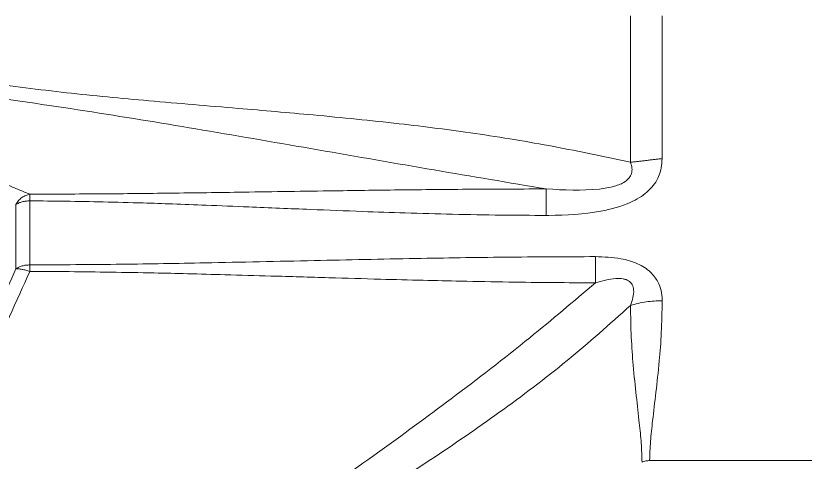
# Model space of a CAD drawing. Extents: x 12.1 to 108.7, y 1 to 80.4.
# Drawn here: x 66.984 to 69.387, y 30.273 to 31.631 of the extents above; entities that cross this region are included whole.
import ezdxf

# ---------------------------------------------------------------- set-up
doc = ezdxf.new("R2010")
doc.units = 0
doc.header["$MEASUREMENT"] = 0
doc.linetypes.add('SLD-Solid', pattern=[0])
doc.layers.add('OBJECT', color=7, linetype='CONTINUOUS')

msp = doc.modelspace()

# ---------------------------------------------------------------- linework, layer by layer
at = {"layer": 'OBJECT', "linetype": 'SLD-Solid', "lineweight": 15}
for p, q in [((66.9839, 30.8607), (66.9839, 31.0569)), ((67.0264, 31.0679), (67.0264, 30.8731)), ((68.9135, 30.2775), (73.5902, 30.2775))]:
    msp.add_line(p, q, dxfattribs=at)
for points, degree in [([(68.8552, 31.1855), (68.8552, 31.2567), (68.8552, 31.3991), (68.8552, 31.5539), (68.8552, 31.6314)], 3), ([(68.9517, 31.6314), (68.9517, 31.5559), (68.9517, 31.405), (68.9517, 31.2661), (68.9517, 31.1966)], 3), ([(66.769, 31.1956), (67.0263, 31.0883)], 1), ([(68.8552, 31.1855), (68.9517, 31.1966)], 1), ([(68.5987, 31.1043), (68.5987, 31.0957), (68.5987, 31.0784), (68.5987, 31.042), (68.5987, 31.0238)], 3), ([(66.9839, 31.057), (66.9865, 31.061), (66.9917, 31.0691), (67.0022, 31.0785), (67.0139, 31.0854), (67.0222, 31.0874), (67.0263, 31.0883)], 3), ([(66.9839, 31.0569), (66.9869, 31.0586), (66.9927, 31.0618), (67.0033, 31.0653), (67.0146, 31.0675), (67.0224, 31.0678), (67.0264, 31.0679)], 3), ([(68.7485, 30.8188), (68.7485, 30.8333), (68.7485, 30.8622), (68.7485, 30.8863), (68.7485, 30.8983)], 3), ([(66.9839, 30.8607), (66.9869, 30.8626), (66.9927, 30.8662), (67.0033, 30.8701), (67.0146, 30.8726), (67.0224, 30.8729), (67.0264, 30.873)], 3), ([(66.9839, 30.8607), (66.9867, 30.8608), (66.9923, 30.8611), (67.0029, 30.8598), (67.0143, 30.8573), (67.0223, 30.8547), (67.0264, 30.8533)], 3)]:
    msp.add_open_spline(points, degree=degree, dxfattribs=at)
for points, knots in [([(66.8885, 31.4283), (66.9716, 31.4175), (67.1378, 31.3958), (67.3958, 31.3718), (67.6468, 31.3508), (67.9016, 31.329), (68.1426, 31.3048), (68.3873, 31.2739), (68.6231, 31.2349), (68.7778, 31.202), (68.8552, 31.1855)], [0, 0, 0, 0, 0.124845, 0.249784, 0.385615, 0.499943, 0.631954, 0.74986, 0.874809, 1, 1, 1, 1]), ([(68.5987, 31.1043), (68.4849, 31.1235), (68.252, 31.1628), (67.9052, 31.2232), (67.5596, 31.2828), (67.2165, 31.3399), (66.9829, 31.3737), (66.8654, 31.3907)], [0, 0, 0, 0, 0.1980321, 0.405338, 0.6094694, 0.8034459, 1, 1, 1, 1]), ([(68.9517, 31.1966), (68.95, 31.1781), (68.9481, 31.1574), (68.932, 31.123), (68.9079, 31.0924), (68.8479, 31.0565), (68.7457, 31.0289), (68.6568, 31.0239), (68.6012, 31.0238), (68.5987, 31.0238)], [0, 0, 0, 0, 0.145706, 0.161853, 0.29586, 0.430973, 0.641294, 0.983629, 1, 1, 1, 1]), ([(68.8552, 31.1855), (68.8571, 31.1795), (68.8607, 31.1686), (68.8595, 31.1521), (68.8522, 31.1376), (68.8352, 31.1226), (68.8032, 31.1102), (68.7214, 31.0971), (68.6524, 31.1012), (68.5987, 31.1043)], [0, 0, 0, 0, 0.074084, 0.136998, 0.193722, 0.250825, 0.358574, 0.500932, 1, 1, 1, 1]), ([(67.0263, 31.0883), (67.0998, 31.0886), (67.2424, 31.0891), (67.4592, 31.0914), (67.6949, 31.0948), (67.9313, 31.0984), (68.1675, 31.1016), (68.3823, 31.1038), (68.5275, 31.1041), (68.5987, 31.1043)], [0, 0, 0, 0, 0.140091, 0.271809, 0.413599, 0.590147, 0.723186, 0.864369, 1, 1, 1, 1]), ([(67.0263, 31.0883), (67.0263, 31.0883), (67.0264, 31.0876), (67.0264, 31.085), (67.0264, 31.0786), (67.0264, 31.0718), (67.0264, 31.0679), (67.0264, 31.0679)], [0, 0, 0, 0, 0.0000627, 0.2308814, 0.6042669, 0.9999373, 1, 1, 1, 1]), ([(68.5987, 31.0238), (68.553, 31.024), (68.458, 31.0243), (68.3148, 31.0271), (68.1741, 31.0309), (68.03, 31.036), (67.8713, 31.0422), (67.7125, 31.0488), (67.5724, 31.0544), (67.4653, 31.0585), (67.3609, 31.0621), (67.2523, 31.065), (67.1372, 31.0672), (67.0626, 31.0677), (67.0264, 31.0679)], [0, 0, 0, 0, 0.087014, 0.181124, 0.273134, 0.355345, 0.456284, 0.576026, 0.658624, 0.723749, 0.780408, 0.857781, 0.930975, 1, 1, 1, 1]), ([(67.0264, 30.8731), (67.1199, 30.8736), (67.2978, 30.8745), (67.5864, 30.8797), (67.8844, 30.8862), (68.1884, 30.8926), (68.4738, 30.8972), (68.6564, 30.8979), (68.7485, 30.8983)], [0, 0, 0, 0, 0.162902, 0.309832, 0.502829, 0.682115, 0.839529, 1, 1, 1, 1]), ([(68.7485, 30.8983), (68.7746, 30.8974), (68.8191, 30.8958), (68.8778, 30.8788), (68.9171, 30.8533), (68.9453, 30.8151), (68.9516, 30.7844), (68.9517, 30.7652), (68.9517, 30.7642)], [0, 0, 0, 0, 0.244024, 0.415816, 0.583646, 0.731251, 0.98503, 1, 1, 1, 1]), ([(66.7291, 30.3572), (66.7423, 30.38), (66.7961, 30.473), (66.8856, 30.6391), (66.9511, 30.7867), (66.9839, 30.8607)], [0, 0, 0, 0, 0.139447, 0.569082, 1, 1, 1, 1]), ([(67.0264, 30.873), (67.0264, 30.873), (67.0264, 30.8708), (67.0264, 30.8666), (67.0264, 30.8599), (67.0264, 30.8555), (67.0264, 30.8534), (67.0264, 30.8534)], [0, 0, 0, 0, 0.0001, 0.392939, 0.700655, 0.9999, 1, 1, 1, 1]), ([(67.0264, 30.8533), (66.9857, 30.7618), (66.9043, 30.5783), (66.7999, 30.3922), (66.7422, 30.2953), (66.7364, 30.2854)], [0, 0, 0, 0, 0.471988, 0.94626, 1, 1, 1, 1]), ([(68.7485, 30.8188), (68.7061, 30.8189), (68.6181, 30.8191), (68.4813, 30.8208), (68.3491, 30.8232), (68.2191, 30.8263), (68.0853, 30.8298), (67.9308, 30.8343), (67.7728, 30.839), (67.6292, 30.843), (67.5106, 30.8462), (67.3947, 30.8489), (67.2748, 30.8511), (67.1486, 30.8528), (67.0664, 30.8532), (67.0264, 30.8533)], [0, 0, 0, 0, 0.073897, 0.153267, 0.238114, 0.304225, 0.379778, 0.471149, 0.573551, 0.654921, 0.721372, 0.780168, 0.856935, 0.930211, 1, 1, 1, 1]), ([(66.8633, 29.5265), (66.9405, 29.5688), (67.0998, 29.6562), (67.34, 29.8009), (67.5905, 29.9602), (67.8404, 30.1282), (68.0819, 30.2975), (68.3168, 30.4701), (68.5396, 30.6411), (68.6823, 30.7626), (68.7485, 30.8188)], [0, 0, 0, 0, 0.114559, 0.236447, 0.365773, 0.502629, 0.630669, 0.752538, 0.885365, 1, 1, 1, 1]), ([(68.7485, 30.8188), (68.7689, 30.8245), (68.7966, 30.8323), (68.8287, 30.8318), (68.8416, 30.8285), (68.8494, 30.8248), (68.8557, 30.8198), (68.8623, 30.8109), (68.8682, 30.7869), (68.8607, 30.7655), (68.8552, 30.7498)], [0, 0, 0, 0, 0.301369, 0.4093, 0.45608, 0.500314, 0.544712, 0.591106, 0.697602, 1, 1, 1, 1]), ([(68.8552, 30.7498), (68.8708, 30.754), (68.902, 30.7623), (68.9351, 30.7635), (68.9517, 30.7642)], [0, 0, 0, 0, 0.5, 1, 1, 1, 1]), ([(68.9517, 30.7642), (68.9511, 30.7314), (68.95, 30.6672), (68.9425, 30.5739), (68.9326, 30.4836), (68.9228, 30.4031), (68.9153, 30.3338), (68.9141, 30.2966), (68.9135, 30.2775)], [0, 0, 0, 0, 0.1603644, 0.3146853, 0.5000002, 0.6853102, 0.838249, 1, 1, 1, 1]), ([(68.8552, 30.7498), (68.7918, 30.6929), (68.6642, 30.5787), (68.4589, 30.4244), (68.245, 30.2771), (68.0265, 30.1383), (67.8356, 30.024), (67.6759, 29.9315), (67.5435, 29.8564), (67.4113, 29.7826), (67.2777, 29.7092), (67.1539, 29.6417), (67.0219, 29.5703), (66.9355, 29.5238), (66.8864, 29.4974)], [0, 0, 0, 0, 0.11143, 0.22395, 0.332025, 0.445427, 0.555338, 0.61589, 0.680511, 0.749225, 0.808557, 0.874651, 0.928784, 1, 1, 1, 1]), ([(68.8904, 30.2725), (68.8899, 30.2915), (68.8888, 30.3284), (68.8819, 30.3953), (68.8728, 30.473), (68.8637, 30.5607), (68.8568, 30.6525), (68.8557, 30.7169), (68.8552, 30.7498)], [0, 0, 0, 0, 0.1615849, 0.3140729, 0.4991336, 0.6847562, 0.8392278, 1, 1, 1, 1]), ([(68.9135, 30.2775), (68.9096, 30.2773), (68.9016, 30.2769), (68.8941, 30.274), (68.8904, 30.2725)], [0, 0, 0, 0, 0.498551, 1, 1, 1, 1])]:
    msp.add_open_spline(points, degree=3, knots=knots, dxfattribs=at)

doc.saveas('drawing.dxf')
